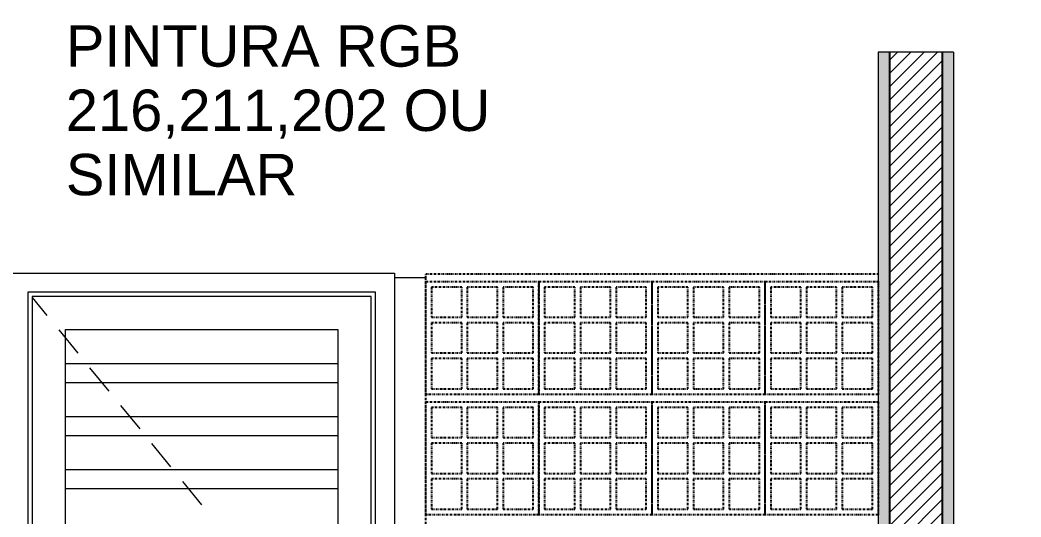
# Model space of a CAD drawing. Header units: metres. Extents: x -1783 to 21505, y -57 to 13660.
# Drawn here: x 14323.8 to 14589.7, y 7474 to 7606.1 of the extents above; entities that cross this region are included whole.
import ezdxf

# ---------------------------------------------------------------- set-up
doc = ezdxf.new("R2010")
doc.units = ezdxf.units.M
doc.header["$MEASUREMENT"] = 0
doc.linetypes.add('DASHDOT', pattern=[1, 0.5, -0.25, 0, -0.25])
for name, color, linetype, lineweight in [('01_F1 FACHADA FRONTAL _1_0_Caneta_No__1', 7, 'Continuous', 35), ('01_F1 FACHADA FRONTAL _1_PAREDE CONSTRUIR_Caneta_No__241', 7, 'Continuous', 13), ('01_F1 FACHADA FRONTAL _1_PAREDE CONSTRUIR_Caneta_No__3', 7, 'Continuous', 25)]:
    doc.layers.add(name, color=color, linetype=linetype, lineweight=lineweight)
for name, color, linetype in [('01_F1 FACHADA FRONTAL _1_PAREDE CONSTRUIR', 7, 'Continuous'), ('cotas', 7, 'Continuous'), ('P03', 7, 'Continuous')]:
    doc.layers.add(name, color=color, linetype=linetype)
doc.styles.add('GENERATED_STYLE_1', font='arial.ttf')

msp = doc.modelspace()

# ---------------------------------------------------------------- hatches: boundary and pattern name
at = {"layer": '01_F1 FACHADA FRONTAL _1_PAREDE CONSTRUIR', "linetype": 'Continuous', "lineweight": 0, "true_color": 0xffffff}
for points in [[(14551.764, 7307.625), (14554.764, 7307.625), (14554.764, 7597.625), (14551.764, 7597.625)], [(14568.764, 7597.625), (14568.764, 7307.625), (14571.764, 7307.625), (14571.764, 7597.625)]]:
    msp.add_hatch(color=7, dxfattribs=at).paths.add_polyline_path(points)
at = {"layer": '01_F1 FACHADA FRONTAL _1_PAREDE CONSTRUIR', "linetype": 'Continuous', "lineweight": 0, "true_color": 0x000000}
h = msp.add_hatch(dxfattribs=at)
h.set_pattern_fill('COMMON_BRICK_0001', color=18, scale=100, style=0, pattern_type=2)
h.set_pattern_definition([(45, (18723.168, 7312.6247), (-1.767767, 1.767767), [])])
h.paths.add_polyline_path([(14554.764, 7597.625), (14554.764, 7307.625), (14568.764, 7307.625), (14568.764, 7597.625)])
at = {"layer": 'cotas'}
h = msp.add_hatch(color=7, dxfattribs=at)
h.dxf.hatch_style = 1
h.paths.add_polyline_path([(21504.961, 13659.963), (10304.961, 13659.963), (10304.961, 5739.963), (21504.961, 5739.963)])
h.paths.add_polyline_path([(10571.627, 13593.296), (21371.627, 13593.296), (21371.627, 5806.63), (10571.627, 5806.63)], flags=16)

# ---------------------------------------------------------------- linework, layer by layer
at = {"layer": '01_F1 FACHADA FRONTAL _1_PAREDE CONSTRUIR_Caneta_No__241', "color": 7, "linetype": 'Continuous', "lineweight": 13, "ltscale": 1000}
for p, q in [((14551.764, 7597.625), (14551.764, 7307.625)), ((14571.764, 7597.625), (14571.764, 7307.625)), ((14320.862, 7538.825), (14423.262, 7538.825)), ((14423.262, 7538.825), (14423.262, 7312.625)), ((14431.59, 7537.625), (14423.262, 7537.625)), ((14325.862, 7533.825), (14325.862, 7307.625)), ((14418.262, 7533.825), (14325.862, 7533.825)), ((14327.062, 7532.625), (14327.062, 7307.625)), ((14417.062, 7532.625), (14327.062, 7532.625)), ((14327.062, 7532.356), (14330.923, 7527.629)), ((14417.062, 7307.625), (14417.062, 7532.625)), ((14418.262, 7307.625), (14418.262, 7533.825)), ((14334.087, 7523.757), (14339.148, 7517.562)), ((14335.862, 7317.625), (14335.862, 7523.825)), ((14335.862, 7523.825), (14408.262, 7523.825)), ((14408.262, 7523.825), (14408.262, 7408.625)), ((14408.262, 7514.745), (14335.862, 7514.745)), ((14342.312, 7513.69), (14347.373, 7507.495)), ((14335.862, 7509.745), (14408.262, 7509.745)), ((14350.536, 7503.623), (14355.598, 7497.427)), ((14408.262, 7500.665), (14335.862, 7500.665)), ((14335.862, 7495.665), (14408.262, 7495.665)), ((14358.761, 7493.555), (14363.823, 7487.36)), ((14408.262, 7486.585), (14335.862, 7486.585)), ((14366.986, 7483.488), (14372.047, 7477.292)), ((14335.862, 7481.585), (14408.262, 7481.585))]:
    msp.add_line(p, q, dxfattribs=at)
at = {"layer": '01_F1 FACHADA FRONTAL _1_PAREDE CONSTRUIR_Caneta_No__241', "color": 7, "linetype": 'Continuous', "lineweight": 13, "ltscale": 1000, "flags": 128}
msp.add_lwpolyline([(14571.764, 7597.625), (14568.764, 7597.625), (14554.764, 7597.625), (14551.764, 7597.625)], dxfattribs=at)
at = {"layer": '01_F1 FACHADA FRONTAL _1_PAREDE CONSTRUIR_Caneta_No__3', "color": 7, "linetype": 'Continuous', "lineweight": 25, "ltscale": 1000}
for p, q in [((14554.764, 7597.625), (14554.764, 7307.625)), ((14568.764, 7597.625), (14568.764, 7307.625))]:
    msp.add_line(p, q, dxfattribs=at)
at = {"layer": 'P03', "linetype": 'DASHDOT'}
for p, q in [((14431.59, 7537.625), (14431.59, 7538.625)), ((14431.59, 7538.625), (14551.764, 7538.625)), ((14431.59, 7312.625), (14431.59, 7537.625)), ((14431.625, 7506.625), (14431.625, 7536.625)), ((14431.625, 7536.625), (14461.625, 7536.625)), ((14441.125, 7535.125), (14433.125, 7535.125)), ((14433.125, 7535.125), (14433.125, 7527.125)), ((14441.125, 7527.125), (14441.125, 7535.125)), ((14450.625, 7535.125), (14442.625, 7535.125)), ((14442.625, 7535.125), (14442.625, 7527.125)), ((14450.625, 7527.125), (14450.625, 7535.125)), ((14460.125, 7535.125), (14452.125, 7535.125)), ((14452.125, 7535.125), (14452.125, 7527.125)), ((14460.125, 7527.125), (14460.125, 7535.125)), ((14461.625, 7536.625), (14461.625, 7506.625)), ((14461.66, 7506.625), (14461.66, 7536.625)), ((14461.66, 7536.625), (14491.66, 7536.625)), ((14471.16, 7535.125), (14463.16, 7535.125)), ((14463.16, 7535.125), (14463.16, 7527.125)), ((14471.16, 7527.125), (14471.16, 7535.125)), ((14480.66, 7535.125), (14472.66, 7535.125)), ((14472.66, 7535.125), (14472.66, 7527.125)), ((14480.66, 7527.125), (14480.66, 7535.125)), ((14490.16, 7535.125), (14482.16, 7535.125)), ((14482.16, 7535.125), (14482.16, 7527.125)), ((14490.16, 7527.125), (14490.16, 7535.125)), ((14491.66, 7536.625), (14491.66, 7506.625)), ((14491.695, 7506.625), (14491.695, 7536.625)), ((14491.695, 7536.625), (14521.695, 7536.625)), ((14501.195, 7535.125), (14493.195, 7535.125)), ((14493.195, 7535.125), (14493.195, 7527.125)), ((14501.195, 7527.125), (14501.195, 7535.125)), ((14510.695, 7535.125), (14502.695, 7535.125)), ((14502.695, 7535.125), (14502.695, 7527.125)), ((14510.695, 7527.125), (14510.695, 7535.125)), ((14520.195, 7535.125), (14512.195, 7535.125)), ((14512.195, 7535.125), (14512.195, 7527.125)), ((14520.195, 7527.125), (14520.195, 7535.125)), ((14521.695, 7536.625), (14521.695, 7506.625)), ((14521.73, 7506.625), (14521.73, 7536.625)), ((14521.73, 7536.625), (14551.73, 7536.625)), ((14531.23, 7535.125), (14523.23, 7535.125)), ((14523.23, 7535.125), (14523.23, 7527.125)), ((14531.23, 7527.125), (14531.23, 7535.125)), ((14540.73, 7535.125), (14532.73, 7535.125)), ((14532.73, 7535.125), (14532.73, 7527.125)), ((14540.73, 7527.125), (14540.73, 7535.125)), ((14550.23, 7535.125), (14542.23, 7535.125)), ((14542.23, 7535.125), (14542.23, 7527.125)), ((14550.23, 7527.125), (14550.23, 7535.125)), ((14551.73, 7536.625), (14551.73, 7506.625)), ((14433.125, 7527.125), (14441.125, 7527.125)), ((14442.625, 7527.125), (14450.625, 7527.125)), ((14452.125, 7527.125), (14460.125, 7527.125)), ((14463.16, 7527.125), (14471.16, 7527.125)), ((14472.66, 7527.125), (14480.66, 7527.125)), ((14482.16, 7527.125), (14490.16, 7527.125)), ((14493.195, 7527.125), (14501.195, 7527.125)), ((14502.695, 7527.125), (14510.695, 7527.125)), ((14512.195, 7527.125), (14520.195, 7527.125)), ((14523.23, 7527.125), (14531.23, 7527.125)), ((14532.73, 7527.125), (14540.73, 7527.125)), ((14542.23, 7527.125), (14550.23, 7527.125)), ((14441.125, 7525.625), (14433.125, 7525.625)), ((14433.125, 7525.625), (14433.125, 7517.625)), ((14441.125, 7517.625), (14441.125, 7525.625)), ((14450.625, 7525.625), (14442.625, 7525.625)), ((14442.625, 7525.625), (14442.625, 7517.625)), ((14450.625, 7517.625), (14450.625, 7525.625)), ((14460.125, 7525.625), (14452.125, 7525.625)), ((14452.125, 7525.625), (14452.125, 7517.625)), ((14460.125, 7517.625), (14460.125, 7525.625)), ((14471.16, 7525.625), (14463.16, 7525.625)), ((14463.16, 7525.625), (14463.16, 7517.625)), ((14471.16, 7517.625), (14471.16, 7525.625)), ((14480.66, 7525.625), (14472.66, 7525.625)), ((14472.66, 7525.625), (14472.66, 7517.625)), ((14480.66, 7517.625), (14480.66, 7525.625)), ((14490.16, 7525.625), (14482.16, 7525.625)), ((14482.16, 7525.625), (14482.16, 7517.625)), ((14490.16, 7517.625), (14490.16, 7525.625)), ((14501.195, 7525.625), (14493.195, 7525.625)), ((14493.195, 7525.625), (14493.195, 7517.625)), ((14501.195, 7517.625), (14501.195, 7525.625)), ((14510.695, 7525.625), (14502.695, 7525.625)), ((14502.695, 7525.625), (14502.695, 7517.625)), ((14510.695, 7517.625), (14510.695, 7525.625)), ((14520.195, 7525.625), (14512.195, 7525.625)), ((14512.195, 7525.625), (14512.195, 7517.625)), ((14520.195, 7517.625), (14520.195, 7525.625)), ((14531.23, 7525.625), (14523.23, 7525.625)), ((14523.23, 7525.625), (14523.23, 7517.625)), ((14531.23, 7517.625), (14531.23, 7525.625)), ((14540.73, 7525.625), (14532.73, 7525.625)), ((14532.73, 7525.625), (14532.73, 7517.625)), ((14540.73, 7517.625), (14540.73, 7525.625)), ((14550.23, 7525.625), (14542.23, 7525.625)), ((14542.23, 7525.625), (14542.23, 7517.625)), ((14550.23, 7517.625), (14550.23, 7525.625)), ((14433.125, 7517.625), (14441.125, 7517.625)), ((14442.625, 7517.625), (14450.625, 7517.625)), ((14452.125, 7517.625), (14460.125, 7517.625)), ((14463.16, 7517.625), (14471.16, 7517.625)), ((14472.66, 7517.625), (14480.66, 7517.625)), ((14482.16, 7517.625), (14490.16, 7517.625)), ((14493.195, 7517.625), (14501.195, 7517.625)), ((14502.695, 7517.625), (14510.695, 7517.625)), ((14512.195, 7517.625), (14520.195, 7517.625)), ((14523.23, 7517.625), (14531.23, 7517.625)), ((14532.73, 7517.625), (14540.73, 7517.625)), ((14542.23, 7517.625), (14550.23, 7517.625)), ((14441.125, 7516.125), (14433.125, 7516.125)), ((14433.125, 7516.125), (14433.125, 7508.125)), ((14441.125, 7508.125), (14441.125, 7516.125)), ((14450.625, 7516.125), (14442.625, 7516.125)), ((14442.625, 7516.125), (14442.625, 7508.125)), ((14450.625, 7508.125), (14450.625, 7516.125)), ((14460.125, 7516.125), (14452.125, 7516.125)), ((14452.125, 7516.125), (14452.125, 7508.125)), ((14460.125, 7508.125), (14460.125, 7516.125)), ((14471.16, 7516.125), (14463.16, 7516.125)), ((14463.16, 7516.125), (14463.16, 7508.125)), ((14471.16, 7508.125), (14471.16, 7516.125)), ((14480.66, 7516.125), (14472.66, 7516.125)), ((14472.66, 7516.125), (14472.66, 7508.125)), ((14480.66, 7508.125), (14480.66, 7516.125)), ((14490.16, 7516.125), (14482.16, 7516.125)), ((14482.16, 7516.125), (14482.16, 7508.125)), ((14490.16, 7508.125), (14490.16, 7516.125)), ((14501.195, 7516.125), (14493.195, 7516.125)), ((14493.195, 7516.125), (14493.195, 7508.125)), ((14501.195, 7508.125), (14501.195, 7516.125)), ((14510.695, 7516.125), (14502.695, 7516.125)), ((14502.695, 7516.125), (14502.695, 7508.125)), ((14510.695, 7508.125), (14510.695, 7516.125)), ((14520.195, 7516.125), (14512.195, 7516.125)), ((14512.195, 7516.125), (14512.195, 7508.125)), ((14520.195, 7508.125), (14520.195, 7516.125)), ((14531.23, 7516.125), (14523.23, 7516.125)), ((14523.23, 7516.125), (14523.23, 7508.125)), ((14531.23, 7508.125), (14531.23, 7516.125)), ((14540.73, 7516.125), (14532.73, 7516.125)), ((14532.73, 7516.125), (14532.73, 7508.125)), ((14540.73, 7508.125), (14540.73, 7516.125)), ((14550.23, 7516.125), (14542.23, 7516.125)), ((14542.23, 7516.125), (14542.23, 7508.125)), ((14550.23, 7508.125), (14550.23, 7516.125)), ((14461.625, 7506.625), (14431.625, 7506.625)), ((14433.125, 7508.125), (14441.125, 7508.125)), ((14442.625, 7508.125), (14450.625, 7508.125)), ((14452.125, 7508.125), (14460.125, 7508.125)), ((14491.66, 7506.625), (14461.66, 7506.625)), ((14463.16, 7508.125), (14471.16, 7508.125)), ((14472.66, 7508.125), (14480.66, 7508.125)), ((14482.16, 7508.125), (14490.16, 7508.125)), ((14521.695, 7506.625), (14491.695, 7506.625)), ((14493.195, 7508.125), (14501.195, 7508.125)), ((14502.695, 7508.125), (14510.695, 7508.125)), ((14512.195, 7508.125), (14520.195, 7508.125)), ((14551.73, 7506.625), (14521.73, 7506.625)), ((14523.23, 7508.125), (14531.23, 7508.125)), ((14532.73, 7508.125), (14540.73, 7508.125)), ((14542.23, 7508.125), (14550.23, 7508.125)), ((14431.625, 7474.625), (14431.625, 7504.625)), ((14431.625, 7504.625), (14461.625, 7504.625)), ((14441.125, 7503.125), (14433.125, 7503.125)), ((14433.125, 7503.125), (14433.125, 7495.125)), ((14441.125, 7495.125), (14441.125, 7503.125)), ((14450.625, 7503.125), (14442.625, 7503.125)), ((14442.625, 7503.125), (14442.625, 7495.125)), ((14450.625, 7495.125), (14450.625, 7503.125)), ((14460.125, 7503.125), (14452.125, 7503.125)), ((14452.125, 7503.125), (14452.125, 7495.125)), ((14460.125, 7495.125), (14460.125, 7503.125)), ((14461.625, 7504.625), (14461.625, 7474.625)), ((14461.66, 7474.625), (14461.66, 7504.625)), ((14461.66, 7504.625), (14491.66, 7504.625)), ((14471.16, 7503.125), (14463.16, 7503.125)), ((14463.16, 7503.125), (14463.16, 7495.125)), ((14471.16, 7495.125), (14471.16, 7503.125)), ((14480.66, 7503.125), (14472.66, 7503.125)), ((14472.66, 7503.125), (14472.66, 7495.125)), ((14480.66, 7495.125), (14480.66, 7503.125)), ((14490.16, 7503.125), (14482.16, 7503.125)), ((14482.16, 7503.125), (14482.16, 7495.125)), ((14490.16, 7495.125), (14490.16, 7503.125)), ((14491.66, 7504.625), (14491.66, 7474.625)), ((14491.695, 7474.625), (14491.695, 7504.625)), ((14491.695, 7504.625), (14521.695, 7504.625)), ((14501.195, 7503.125), (14493.195, 7503.125)), ((14493.195, 7503.125), (14493.195, 7495.125)), ((14501.195, 7495.125), (14501.195, 7503.125)), ((14510.695, 7503.125), (14502.695, 7503.125)), ((14502.695, 7503.125), (14502.695, 7495.125)), ((14510.695, 7495.125), (14510.695, 7503.125)), ((14520.195, 7503.125), (14512.195, 7503.125)), ((14512.195, 7503.125), (14512.195, 7495.125)), ((14520.195, 7495.125), (14520.195, 7503.125)), ((14521.695, 7504.625), (14521.695, 7474.625)), ((14521.73, 7474.625), (14521.73, 7504.625)), ((14521.73, 7504.625), (14551.73, 7504.625)), ((14531.23, 7503.125), (14523.23, 7503.125)), ((14523.23, 7503.125), (14523.23, 7495.125)), ((14531.23, 7495.125), (14531.23, 7503.125)), ((14540.73, 7503.125), (14532.73, 7503.125)), ((14532.73, 7503.125), (14532.73, 7495.125)), ((14540.73, 7495.125), (14540.73, 7503.125)), ((14550.23, 7503.125), (14542.23, 7503.125)), ((14542.23, 7503.125), (14542.23, 7495.125)), ((14550.23, 7495.125), (14550.23, 7503.125)), ((14551.73, 7504.625), (14551.73, 7474.625)), ((14433.125, 7495.125), (14441.125, 7495.125)), ((14442.625, 7495.125), (14450.625, 7495.125)), ((14452.125, 7495.125), (14460.125, 7495.125)), ((14463.16, 7495.125), (14471.16, 7495.125)), ((14472.66, 7495.125), (14480.66, 7495.125)), ((14482.16, 7495.125), (14490.16, 7495.125)), ((14493.195, 7495.125), (14501.195, 7495.125)), ((14502.695, 7495.125), (14510.695, 7495.125)), ((14512.195, 7495.125), (14520.195, 7495.125)), ((14523.23, 7495.125), (14531.23, 7495.125)), ((14532.73, 7495.125), (14540.73, 7495.125)), ((14542.23, 7495.125), (14550.23, 7495.125)), ((14441.125, 7493.625), (14433.125, 7493.625)), ((14433.125, 7493.625), (14433.125, 7485.625)), ((14441.125, 7485.625), (14441.125, 7493.625)), ((14450.625, 7493.625), (14442.625, 7493.625)), ((14442.625, 7493.625), (14442.625, 7485.625)), ((14450.625, 7485.625), (14450.625, 7493.625)), ((14460.125, 7493.625), (14452.125, 7493.625)), ((14452.125, 7493.625), (14452.125, 7485.625)), ((14460.125, 7485.625), (14460.125, 7493.625)), ((14471.16, 7493.625), (14463.16, 7493.625)), ((14463.16, 7493.625), (14463.16, 7485.625)), ((14471.16, 7485.625), (14471.16, 7493.625)), ((14480.66, 7493.625), (14472.66, 7493.625)), ((14472.66, 7493.625), (14472.66, 7485.625)), ((14480.66, 7485.625), (14480.66, 7493.625)), ((14490.16, 7493.625), (14482.16, 7493.625)), ((14482.16, 7493.625), (14482.16, 7485.625)), ((14490.16, 7485.625), (14490.16, 7493.625)), ((14501.195, 7493.625), (14493.195, 7493.625)), ((14493.195, 7493.625), (14493.195, 7485.625)), ((14501.195, 7485.625), (14501.195, 7493.625)), ((14510.695, 7493.625), (14502.695, 7493.625)), ((14502.695, 7493.625), (14502.695, 7485.625)), ((14510.695, 7485.625), (14510.695, 7493.625)), ((14520.195, 7493.625), (14512.195, 7493.625)), ((14512.195, 7493.625), (14512.195, 7485.625)), ((14520.195, 7485.625), (14520.195, 7493.625)), ((14531.23, 7493.625), (14523.23, 7493.625)), ((14523.23, 7493.625), (14523.23, 7485.625)), ((14531.23, 7485.625), (14531.23, 7493.625)), ((14540.73, 7493.625), (14532.73, 7493.625)), ((14532.73, 7493.625), (14532.73, 7485.625)), ((14540.73, 7485.625), (14540.73, 7493.625)), ((14550.23, 7493.625), (14542.23, 7493.625)), ((14542.23, 7493.625), (14542.23, 7485.625)), ((14550.23, 7485.625), (14550.23, 7493.625)), ((14433.125, 7485.625), (14441.125, 7485.625)), ((14442.625, 7485.625), (14450.625, 7485.625)), ((14452.125, 7485.625), (14460.125, 7485.625)), ((14463.16, 7485.625), (14471.16, 7485.625)), ((14472.66, 7485.625), (14480.66, 7485.625)), ((14482.16, 7485.625), (14490.16, 7485.625)), ((14493.195, 7485.625), (14501.195, 7485.625)), ((14502.695, 7485.625), (14510.695, 7485.625)), ((14512.195, 7485.625), (14520.195, 7485.625)), ((14523.23, 7485.625), (14531.23, 7485.625)), ((14532.73, 7485.625), (14540.73, 7485.625)), ((14542.23, 7485.625), (14550.23, 7485.625)), ((14441.125, 7484.125), (14433.125, 7484.125)), ((14433.125, 7484.125), (14433.125, 7476.125)), ((14441.125, 7476.125), (14441.125, 7484.125)), ((14450.625, 7484.125), (14442.625, 7484.125)), ((14442.625, 7484.125), (14442.625, 7476.125)), ((14450.625, 7476.125), (14450.625, 7484.125)), ((14460.125, 7484.125), (14452.125, 7484.125)), ((14452.125, 7484.125), (14452.125, 7476.125)), ((14460.125, 7476.125), (14460.125, 7484.125)), ((14471.16, 7484.125), (14463.16, 7484.125)), ((14463.16, 7484.125), (14463.16, 7476.125)), ((14471.16, 7476.125), (14471.16, 7484.125)), ((14480.66, 7484.125), (14472.66, 7484.125)), ((14472.66, 7484.125), (14472.66, 7476.125)), ((14480.66, 7476.125), (14480.66, 7484.125)), ((14490.16, 7484.125), (14482.16, 7484.125)), ((14482.16, 7484.125), (14482.16, 7476.125)), ((14490.16, 7476.125), (14490.16, 7484.125)), ((14501.195, 7484.125), (14493.195, 7484.125)), ((14493.195, 7484.125), (14493.195, 7476.125)), ((14501.195, 7476.125), (14501.195, 7484.125)), ((14510.695, 7484.125), (14502.695, 7484.125)), ((14502.695, 7484.125), (14502.695, 7476.125)), ((14510.695, 7476.125), (14510.695, 7484.125)), ((14520.195, 7484.125), (14512.195, 7484.125)), ((14512.195, 7484.125), (14512.195, 7476.125)), ((14520.195, 7476.125), (14520.195, 7484.125)), ((14531.23, 7484.125), (14523.23, 7484.125)), ((14523.23, 7484.125), (14523.23, 7476.125)), ((14531.23, 7476.125), (14531.23, 7484.125)), ((14540.73, 7484.125), (14532.73, 7484.125)), ((14532.73, 7484.125), (14532.73, 7476.125)), ((14540.73, 7476.125), (14540.73, 7484.125)), ((14550.23, 7484.125), (14542.23, 7484.125)), ((14542.23, 7484.125), (14542.23, 7476.125)), ((14550.23, 7476.125), (14550.23, 7484.125)), ((14461.625, 7474.625), (14431.625, 7474.625)), ((14433.125, 7476.125), (14441.125, 7476.125)), ((14442.625, 7476.125), (14450.625, 7476.125)), ((14452.125, 7476.125), (14460.125, 7476.125)), ((14491.66, 7474.625), (14461.66, 7474.625)), ((14463.16, 7476.125), (14471.16, 7476.125)), ((14472.66, 7476.125), (14480.66, 7476.125)), ((14482.16, 7476.125), (14490.16, 7476.125)), ((14521.695, 7474.625), (14491.695, 7474.625)), ((14493.195, 7476.125), (14501.195, 7476.125)), ((14502.695, 7476.125), (14510.695, 7476.125)), ((14512.195, 7476.125), (14520.195, 7476.125)), ((14551.73, 7474.625), (14521.73, 7474.625)), ((14523.23, 7476.125), (14531.23, 7476.125)), ((14532.73, 7476.125), (14540.73, 7476.125)), ((14542.23, 7476.125), (14550.23, 7476.125))]:
    msp.add_line(p, q, dxfattribs=at)

# ---------------------------------------------------------------- texts
at = {"layer": '01_F1 FACHADA FRONTAL _1_0_Caneta_No__1', "color": 7, "linetype": 'Continuous', "lineweight": 35, "insert": (14335.983, 7604.727), "char_height": 11, "width": 157.6732, "attachment_point": 1, "line_spacing_factor": 0.931875, "style": 'GENERATED_STYLE_1'}
msp.add_mtext('\\A1;PINTURA RGB 216,211,202 OU SIMILAR', dxfattribs=at)

doc.saveas('drawing.dxf')
